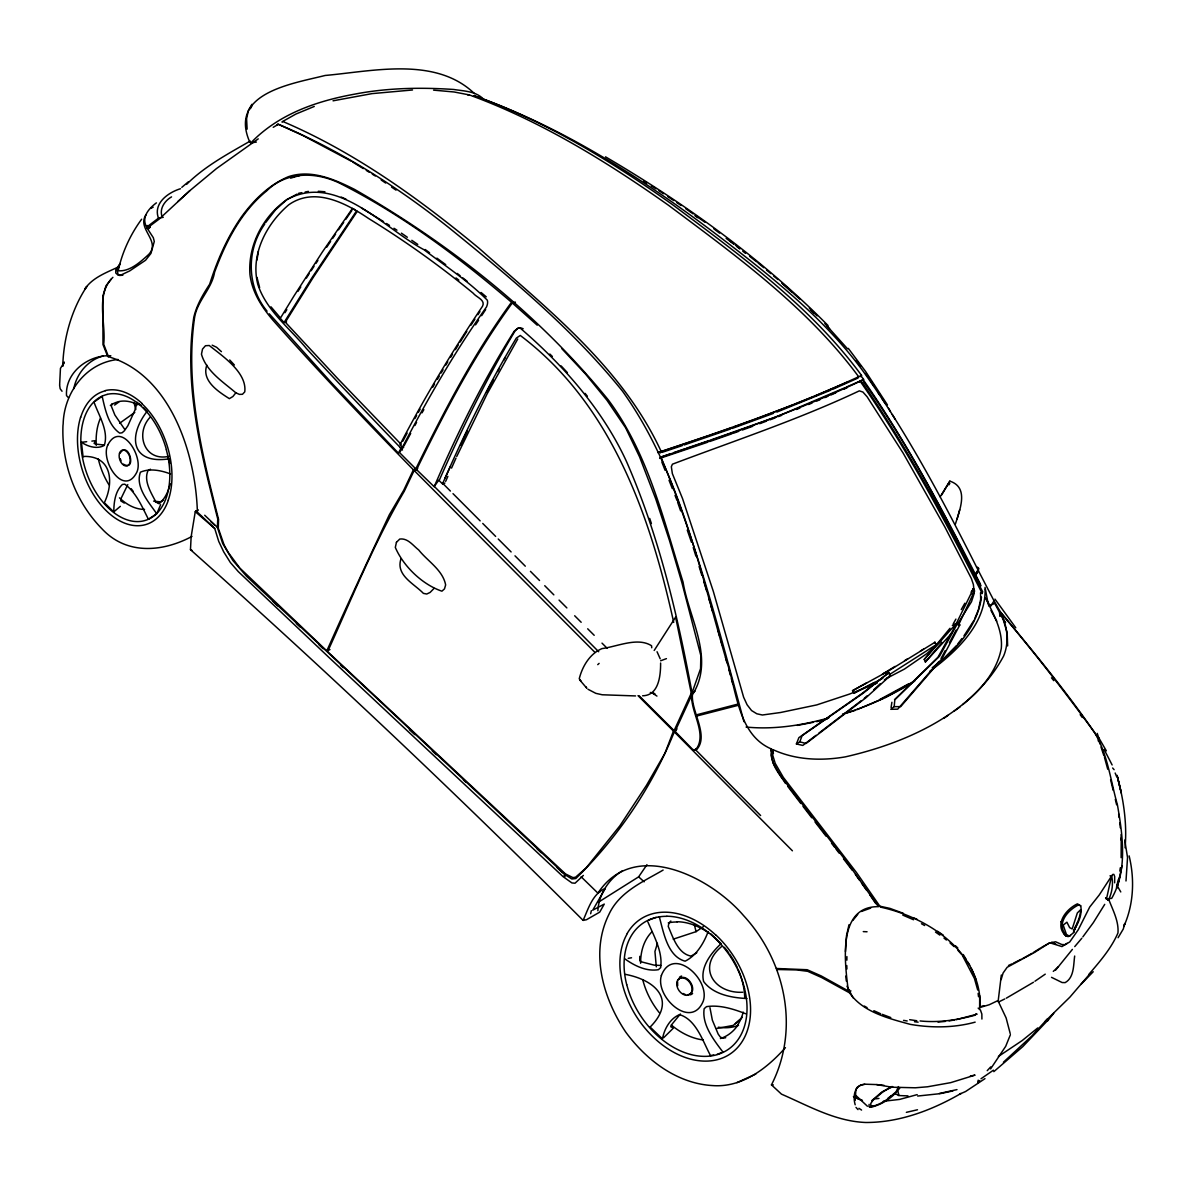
<?xml version="1.0" encoding="UTF-8"?>
<svg xmlns="http://www.w3.org/2000/svg" width="1192" height="1192" viewBox="0 0 1192 1192"><rect width="100%" height="100%" fill="white"/><g stroke="black" fill="none" stroke-linecap="round" stroke-linejoin="round"><path stroke-width="1.5" d="M676.341 730.323L674.285 731.903C652.322 786.526 617.888 837.425 575.796 878.549L571.832 878.981L565.336 874.898L246.52 576.228L232.842 560.478L222.71 543.597L217.421 527.385L217.749 518.982C201.061 453.705 183.628 384.971 193.789 317.296C196.65 305.197 202.893 294.498 209.658 284.247C217.197 260.348 227.329 237.044 241.767 216.467C253.926 199.854 269.213 184.715 288.464 176.669C311.082 169.085 334.445 179.321 354.531 189.394C450.144 244.181 538.546 314.092 608.218 399.812C648.061 453.169 663.512 519.593 683.061 582.113C689.095 619.02 715.245 658.744 692.418 694.817C691.092 711.013 708.972 735.494 697.007 749.172L695.413 749.634L760.615 815.537M846.871 960.171L846.916 956.595M141.639 219.224C130.45 234.362 122.046 252.555 118.202 270.748C129.764 271.88 140.641 261.763 148.806 254.343C161.129 240.948 136.618 228.79 145.931 214.903M660.621 663.02C660.651 675.491 658.893 695.517 642.622 695.785M1114.639 882.825L1114.669 876.448L1113.82 874.362L1112.613 874.481L1099.262 894.954L1089.726 907.008L1078.313 929.671L1069.701 941.993L1065.141 944.675L1061.819 944.526L1055.576 941.769L1049.243 943.066L1034.477 952.453L1007.151 967.293L1003.098 973.015L1001.116 979.645M845.486 951.588L846.499 935.72L849.002 924.739M984.979 1078.641L965.565 1091.529L959.59 1094.152L960.961 1093.481C932.025 1110.199 899.617 1122.551 865.809 1122.492C835.383 1121.344 808.727 1105.967 781.49 1094.152L771.462 1084.869C800.056 1028.86 785.439 960.916 743.48 915.501C711.088 877.625 635.932 838.602 599.054 891.467M1125.054 847.78C1127.23 823.419 1123.475 798.938 1117.053 775.456L1121.255 792.829L1117.053 775.456M1121.121 857.689L1121.225 837.976M898.485 1086.582L896.071 1091.842L887.012 1099.486A17.478 4.53 -34.7 0 1 872.693 1105.997L870.741 1105.386L870.831 1103.39L873.066 1100.156L882.214 1092.438A17.463 4.53 -34.7 0 1 892.763 1086.806M869.132 1104.358L868.968 1106.593L871.203 1107.189C882.616 1104.403 893.21 1097.236 900.005 1087.655M597.862 910.763C598.712 894.596 608.695 879.04 622.447 870.756M1002.606 617.232L999.686 614.536L1000.773 612.792C1007.344 626.098 1009.46 642.13 1003.604 656.062C972.717 713.531 906.248 743.018 845.292 756.875C821.288 761.018 795.66 760.064 773.25 749.768L772.759 755.311L775.202 763.357L783.338 777.378L856.571 872.648L880.471 907.112C928.181 917.453 982.297 952.795 980.048 1007.449L989.226 1004.752L998.24 1000.431L1001.325 975.056M979.63 1008.819L979.675 995.573M894.179 706.633L894.819 699.779L939.534 656.211L957.817 622.924L959.813 624.951L941.814 658.982L900.631 706.662L894.179 706.633L890.797 709.3L897.695 709.165L938.983 661.486M677.563 981.582L677.667 985.799M1074.677 956.044C1073.381 964.954 1074.275 977.559 1065.141 982.625L1062.117 982.536L1051.523 977.336M273.221 127.306L278.347 124.296C340.092 150.326 397.04 186.384 449.369 228.059C510.891 278.004 572.592 329.156 622.462 391.125C679.261 470.631 699.54 568.867 726.569 661.098C736.969 690.794 737.669 734.734 771.582 749.053L770.941 755.266L773.37 763.342L780.954 776.439L848.019 863.529L878.444 906.665C836.561 906.069 845.039 964.09 848.332 990.954C861.175 1011.784 888.159 1018.281 910.345 1024.375C931.772 1028.055 954.107 1027.906 975.16 1022.14M59.645 384.703L60.449 368.373L64.279 362.234M1122 865.839L1117.291 887.802M981.91 1019.056L981.85 1014.064L980.509 1010.235L978.155 1008.119M137.14 402.255L134.964 410.063L127.827 425.812L124.415 430.759L122.106 432.785L119.692 433.113C108.234 425.216 105.149 409.214 102.154 396.325L95.33 401.123M1119.824 871.099L1120.316 867.776M198.364 509.952L195.265 511.666L191.152 536.638L190.467 549.676C324.88 669.278 455.865 793.261 583.111 920.388L586.494 919.717L599.71 912.133L604.269 904.087L592.722 910.196L605.268 888.442C592.454 893.836 588.267 908.989 583.111 920.388M891.065 707.541L891.899 702.282M1125.993 880.977L1127.543 857.45L1124.712 840.062M256.95 260.05L258.411 251.333M1111.168 877.848L1106.429 899.2M975.354 575.721L978.87 568.659M401.019 558.75C395.386 575.2 413.982 583.573 423.398 593.378L426.751 594.018L430.088 592.439L434.052 588.401M206.842 365.154C201.225 380.755 218.553 391.766 229.356 398.649L232.902 396.519L235.837 392.824L239.413 394.388L242.453 394.299L244.762 391.87C247.161 372.545 222.651 356.214 209.27 345.501L205.471 345.725L202.521 349.077L201.463 354.188C206.201 371.263 223.008 381.812 235.792 392.779M73.785 388.726C76.675 373.618 87.925 359.939 103.108 356.021M985.069 587.373C986.887 623.476 956.55 651.562 929.834 671.26M1010.399 1034.716L1005.705 1046.308L990.582 1068.926M590.651 913.742L591.351 910.643M955.477 523.854C959.56 510.25 969.483 487.513 949.845 481.136L940.175 496.781M981.478 597.088C977.693 624.966 958.219 647.48 937.121 664.689M564.129 875.926L564.546 874.168M708.137 931.652C703.816 943.17 696.5 955.537 685.132 961.184C667.46 956.461 663.542 932.174 659.265 916.633M564.889 876.656L565.336 874.898M1118.96 879.532L1119.809 876.165M1116.576 886.505L1118.379 879.472M1105.61 897.859L1108.337 900.154C1112.047 893.061 1113.507 883.838 1111.629 875.882L1109.99 875.837M956.997 519.369L959.679 509.789M1073.664 932.472C1075.706 924.739 1080.548 918.108 1080.563 909.764L1077.33 912.953L1072.189 928.926L1069.671 927.674L1066.9 922.191L1063.204 925.141L1066.423 934.424L1069.462 936.256L1073.664 932.472L1075.497 926.72L1073.471 931.027C1078.075 923.577 1082.515 914.8 1080.712 905.831L1077.434 903.834C1066.006 909.153 1053.832 924.619 1065.767 935.869L1068.181 936.629L1070.401 935.377M639.791 956.342L639.746 960.692L642.175 962.048L654.214 965.148L660.904 965.475M657.433 943.319L654.944 951.484L656.3 966.831M326.802 650.892C346.812 605.774 368.045 559.972 389.307 514.825L403.745 490.24L413.4 469.812L415.814 468.888C444.005 411.419 473.597 353.964 511.517 302.261C458.801 257.07 402.553 215.081 340.495 183.598C316.58 171.618 286.587 171.067 266.621 190.944C241.067 211.669 225.69 241.946 214.575 272.268C211.684 289.298 197.023 300.831 194.505 318.07C184.849 385.672 202.059 454.152 218.553 519.369L218.285 528.205L224.096 544.923L228.223 552.432L239.756 568.003L326.802 650.892L329.975 649.58M1116.487 887.772L1118.528 881.216M112.137 403.641L111.318 406.129L114.864 415.01L124.683 429.314M676.147 729.593L673.465 731.083L664.972 753.21L646.526 785.26L619.885 825.788L586.091 867.97L575.557 877.223L572.935 877.595L565.47 873.9L327.606 651.666C351.893 598.309 374.228 542.42 404.207 491.372L414.145 470.467L416.574 469.648C444.571 412.06 474.476 354.724 512.292 302.962L515.406 302.127M799.802 741.826L802.097 735.673L863.515 692.954L888.979 672.512L890.454 675.551L866.092 697.618L806.03 743.48L799.802 741.826L796.405 743.942L802.812 745.432L815.984 735.345M796.405 743.942L798.893 737.639L861.667 693.789L888.979 672.512M1064.292 934.394L1066.05 935.184C1055.948 923.547 1067.808 910.137 1078.522 904.937L1080.712 905.831M695.01 691.256L692.045 692.85L700.568 668.652L700.851 655.6L681.854 582.53L669.546 540.736L655.734 498.927L639.582 456.894L625.681 427.898L607.011 400.348L585.466 373.975L561.983 348.854M974.728 618.678L978.423 609.738L980.673 599.323L980.569 592.558M157.404 512.277L160.622 504.693M1075.661 926.989L1077.628 922.474M1108.337 900.154L1108.947 898.738M523.154 328.724L520.442 327.785L517.715 328.456L515.182 330.72C486.366 378.832 461.617 429.269 439.118 480.614L442.53 483.848C464.344 433.933 488.228 384.822 516.33 338.096L520.278 335.459C611.213 404.013 650.087 515.093 673.703 622.403M445.674 481.345L447.879 476.368M451.559 468.083L455.985 458.13M639.076 695.741L674.106 730.636L691.285 693.178L694.191 691.613M63.623 363.545L62.759 366.257C63.519 338.305 71.356 309.86 86.807 286.512L84.9 288.941C92.723 277.334 106.818 272.506 118.917 266.665M444.988 478.29L450.412 466.638M456.73 456.462L487.051 394.001L517.73 339.035M958.591 624.921L974.534 591.008L973.491 588.639L971.107 592.096M460.455 445.331L467.368 430.908M118.127 267.827L119.692 264.594M120.273 452.945C128.736 440.295 137.154 472.181 123.372 464.15M949.845 481.136L941.695 494.903M118.783 266.978L117.174 270.256L118.172 274.756M951.588 633.339L925.364 661.977L924.247 659.444L956.446 623.327L973.491 588.639M660.383 452.93L661.143 451.425C622.239 367.24 547.083 308.639 479.303 248.502C419.212 198.751 355.201 152.442 283.115 121.614L281.938 122.046M250.365 108.74L251.914 105.835M402.881 441.144L407.142 433.083M486.56 392.317L493.369 379.533M497.63 371.546L499.329 368.343M941.039 658.505L945.226 650.608M949.428 642.726L956.133 630.106M403.969 445.987L410.689 433.411M414.876 425.544L416.559 422.4M972.21 594.585L974.534 591.008M403.671 447.447L401.004 448.311L398.396 453.109L332.017 383.377L269.288 313.809M860.833 376.702L861.548 375.405C810.858 306.418 740.59 255.52 672.705 204.786C611.213 161.054 546.085 121.39 474.729 95.956L473.537 96.343M957.817 622.924L956.669 623.356L937.94 657.284L894.522 699.719M953.227 623.863L955.909 619.095M961.274 609.574L964.849 603.212M414.846 418.63L416.619 415.501M418.377 412.372L420.135 409.258M251.899 104.33L248.398 110.484L246.595 118.783L247.117 129.138M422.013 412.834L423.845 409.646M503.635 360.386L505.438 357.242M1104.716 904.356L1093.347 922.623L1082.843 936.897M773.25 749.768C767.901 761.807 779.538 773.742 785.513 783.472M264.713 224.156C246.193 249.903 246.61 286.557 267.038 311.157M771.582 749.053L770.717 750.543L773.459 753.195M948.951 484.861L949.845 483.326M974.117 620.168L963.97 635.828M432.651 387.296L434.544 384.122M437.375 379.354L439.267 376.165M441.159 372.977L443.052 369.803M445.882 365.02L447.775 361.846M1118.081 937.731L1123.281 929.015L1124.771 923.502L1123.773 926.542C1133.726 904.475 1134.784 879.234 1129.122 855.871M284.962 312.721L286.81 309.652M355.305 209.956L352.474 208.406L322.436 251.914L293.902 296.093L280.299 318.339L284.054 322.525L311.976 277.751L356.706 210.716M450.636 357.272L452.543 354.218M455.389 349.643L458.25 345.069M460.157 342.03L466.832 331.346M654.184 650.474L675.611 617.143L691.285 693.178M297.955 291.37L300.771 286.944M306.389 278.079L309.205 273.653M974.862 574.887L978.021 569.94L978.409 567.779L976.591 566.975M975.667 575.229L978.483 570.864C944.034 502.383 908.185 434.29 863.529 371.8C832.329 328.962 792.099 293.902 750.871 261.063C666.552 194.549 576.66 132.133 474.729 95.956L474.088 95.926M978.483 570.864L994.053 600.887L990.314 606.698L986.544 599.323M852.816 920.462L857.778 914.309M999.835 616.398L1000.267 611.645L994.053 600.887M311.142 270.718L314.032 266.323M315.954 263.387L317.892 260.452M475.548 324.85L478.588 320.261M481.628 315.671L485.665 309.562M470.87 325.282L474.908 319.203M477.932 314.658L479.944 311.619M127.782 484.608L121.003 498.584L120.794 500.878L124.251 503.054M326.653 247.28L330.601 241.455M332.583 238.534L335.563 234.168M357.019 211.684L313.258 277.378L285.32 322.212L337.664 378.549L401.168 444.378M598.175 902.329L638.629 876.865L646.958 864.677M338.528 229.803L343.654 222.397M345.71 219.432L351.863 210.537M1072.383 949.383L1055.65 970.079M957.742 643.993L961.899 638.554M583.38 875.42L575.036 883.212L571.922 882.944L563.011 876.597L328.739 657.239L238.281 571.594L230.354 562.505L223.664 551.792L218.732 541.406L214.709 528.443L195.89 510.742M265.548 222.71L275.546 209.822L286.989 199.481L297.166 194.058M1058.421 966.682L1053.296 971.376M186.563 184.387C204.815 166.18 228.104 153.783 250.275 141.029M1088.743 975.145L1069.894 997.138L1045.25 1021.276M1047.381 1021.157L1053.743 1013.289M1098.115 740.813L1099.247 739.442L1097.236 733.378M976.054 1013.796L974.847 1015.271C957.072 1020.069 938.491 1022.855 920.075 1020.948M924.247 659.444L949.994 628.288M1074.737 946.612L1081.785 938.283M925.364 661.977L941.904 642.533M63.087 363.635L64.144 362.413M1047.53 1018.788L1032.063 1035.729L1003.411 1062.236M1047.932 1020.173L1022.811 1046.606L993.815 1071.653M670.828 921.014L668.831 923.279L668.25 926.452C672.973 937.255 677.965 953.749 691.077 956.103L696.798 952.751M678.293 979.764C686.726 970.124 700.33 992.847 687.248 994.858M120.317 263.298L115.788 269.839L115.773 273.013L118.038 275.069L121.45 274.801L129.69 270.912L145.558 260.258L150.937 253.434L154.29 241.469L153.321 237.7L147.093 228.134L159.236 219.03L189.871 190.631L216.527 168.534L258.247 138.868M958.517 622.552L971.495 601.722L974.266 593.169L973.387 584.527L971.376 578.537L944.869 526.983L903.149 453.124L867.135 396.787L862.919 392.049L859.313 390.857C798.759 419.495 734.779 440.578 672.422 464.195L671.334 466.757L672.362 473.626L682.554 498.628L713.308 591.321L743.629 697.245L747.086 704.755L751.556 710.551L756.831 713.784L762.373 715.006L780.581 712.503L816.699 704.919L849.36 694.131L877.223 683.091M987.229 1070.669L990.716 1066.885M1093.228 971.748L1080.876 984.443M979.72 1080.578L977.857 1082.708L978.185 1080.176M1088.922 974.266C1099.858 961.557 1111.272 948.445 1117.962 932.949C1118.886 921.639 1113.298 911.046 1109.29 900.809L1105.669 898.187M785.439 1047.634C767.022 1068.345 742.169 1087.73 712.816 1085.599C676.907 1083.617 646.288 1060.09 625.651 1031.974C603.077 998.255 589.891 952.825 608.859 914.547C619.169 891.929 642.92 881.871 663.125 870.071M956.714 645.364L943.617 658.654L932.233 667.729M156.39 202.864C148.896 208.436 140.939 217.376 146.705 227.091L150.147 226.42M663.691 1037.696L673.45 1028.04L670.753 1026.744L671.603 1024.718L680.409 1013.975M112.897 277.334C95.107 294.454 106.133 322.615 103.704 344.25L108.472 356.706M871.799 1100.618L881.886 1091.991L892.182 1086.478M111.333 279.032L105.969 285.797L102.84 296.152L102.989 344.607L107.727 356.512C170.352 374.273 195.577 453.243 197.38 511.696M597.743 664.644L599.114 663.378M864.289 698.378L866.971 695.919M873.676 689.781L880.381 683.657M884.404 679.976L890.454 675.551M177.802 201.567L189.871 190.631M941.412 640.551L926.586 653.842L904.445 669.07L886.848 678.263M742.318 1017.342L733.318 1025.373L716.526 1028.547M735.375 1023.809L740.515 1019.22M962.719 704.576C980.554 690.213 996.959 671.468 1001.31 648.344C1002.889 629.868 993.13 613.463 985.248 597.52M277.706 124.236L277.125 124.743L278.347 124.296L302.842 135.471L351.342 161.203M181.81 187.338L188.485 181.706M120.347 506.347L113.821 511.83C113.821 502.368 115.207 491.238 122.404 484.444L124.758 484.19C136.186 492.385 142.116 506.943 148.404 519.235L156.748 513.782C148.732 502.219 135.009 486.858 140.418 472.181C149.775 468.024 161.278 470.438 170.501 473.939M1037.755 1027.951L1022.17 1040.571L998.389 1056.47M849.538 989.941L848.332 990.954L821.213 975.935L807.148 969.722L776.379 968.485M850.909 990.88L848.928 992.519L821.616 977.529L807.714 971.316L796.748 969.93L776.722 969.498M721.324 946.791C696.575 967.606 714.425 993.741 742.72 992.251M146.705 227.091L158.476 218.166L163.259 217.302M150.326 417.036C134.994 432.756 143.755 461.647 168.638 456.387M474.55 93.676C435.646 56.218 373.185 71.162 325.148 75.468C292.874 83.634 228.164 92.872 249.724 141.952L250.841 142.876C278.228 114.372 316.089 101.156 354.322 94.213C386.998 87.865 420.582 87.254 453.72 89.474C463.882 91.099 475.668 91.114 483.386 99.025M818.904 733.11L861.369 700.613M858.806 382.111L863.023 379.488C908.081 444.139 944.794 514.05 980.42 584.199M888.04 1098.19L890.99 1095.969M114.596 405.086L118.813 402.017M468.098 95.345L469.38 94.928C541.019 121.167 606.385 161.456 668.474 205.262C736.805 256.265 807.506 307.447 858.657 376.732L857.972 378.058L832.493 389.412M119.662 423.22L134.8 412.387M993.428 1070.178L981.016 1078.745M943.751 718.404L948.191 715.274M954.122 711.102L960.037 706.916M1067.138 943.289L1061.983 946.597L1049.884 942.798L1041.808 947.223M1034.939 981.239L1045.25 974.147M915.128 680.617L885.03 697.707M673.242 939.162L696.068 931.652L703.34 926.661M438.76 480.197L434.305 486.41L598.697 651.741M889.172 674.776L936.405 644.574L934.588 642.428L936.405 644.574M171.544 196.874C164.734 200.688 159.072 208.898 162.157 216.855M1033.464 982.268L1006.301 998.181M980.599 593.303L982.744 591.962C945.837 519.459 907.44 447.417 860.862 380.561M1033.464 952.453L1040.422 948.087M882.81 678.263L853.8 693.282L852.533 690.69L886.043 672.407L935.198 642.13M600.112 891.661L597.848 893.061L581.13 876.776M895.058 666.432L882.408 674.121L886.043 672.407M904.534 660.681L907.708 658.759M920.358 651.07L923.517 649.148M895.639 1094.062L898.902 1095.18L897.919 1091.365M694.161 750.051L695.964 749.53C707.616 734.108 690.54 712.19 691.718 695.219L675.044 731.411L692.507 749.261L694.161 750.051L697.082 748.397M908.84 683.731L879.651 699.555M913.683 681.913C891.407 695.457 867.657 706.767 842.58 714.038M150.445 469.231L148.031 470.602C143.323 480.883 151.235 492.922 155.914 502.026L158.491 503.337M861.369 911.463L870.682 908.125M282.489 121.569L295.854 114.074L314.271 106.446M674.106 730.636L677.041 728.997M852.533 690.69L866.688 682.837M1022.84 958.442L1032.063 953.332M290.625 178.159L302.127 174.762M853.8 693.282L874.466 682.45M952.333 625.442L956.446 623.327M163.528 500.148L160.249 501.832L153.604 501.102M1013.394 963.196L1021.276 959.232M998.434 1002.07L1004.722 998.971M180.469 188.723C168.087 192.523 152.948 203.37 158.476 218.166M150.743 208.332L153.142 207.199M1008.477 965.49L1011.755 963.956M666.432 658.64L660.636 660.77M648.597 920.105L656.107 917.378M861.548 375.405C795.794 406.07 727.045 429.656 658.237 452.394M736.909 1082.649L755.817 1074.052M844.532 387.907L776.767 416.723L711.028 439.893M831.092 394.91L835.875 392.764M843.876 389.188L847.065 387.758M846.082 387.221L860.058 381.053C906.829 448.252 945.196 520.755 982.283 593.601M846.931 382.289L815.224 395.923M816.848 401.019L820.007 399.663M824.76 397.621L827.918 396.265M857.018 709.612L883.376 698.408M830.899 390.112L776.826 412.089M796.465 409.467L799.907 408.051M808.519 404.505L811.961 403.09M988.555 605.938L994.724 603.435L1002.949 618.633L1007.166 632.803L1007.642 645.885M794.781 404.222L813.659 396.578M778.465 416.589L781.714 415.308M793.157 404.848L754.625 419.495M716.973 1054.428L721.473 1052.7M759.706 423.696L766.59 421.104M770.032 419.822L775.202 417.885M192.031 536.4C162.589 552.105 126.576 555.353 101.916 528.756C75.305 501.653 61.492 463.375 62.967 425.589L63.161 423.86C63.981 392.764 85.884 362.711 118.097 359.477M773.474 413.356L732.186 428.435M959.813 624.951L958.651 625.368L956.669 623.356M733.78 426.974L752.897 420.12M733.661 433.158L738.876 431.28M742.363 430.014L752.808 426.259M417.736 468.262L413.4 469.812C365.735 420.836 318.353 371.487 273.043 320.32C261.838 307.178 251.989 292.055 249.947 274.518C247.802 245.448 262.881 216.571 286.467 199.898C336.517 171.842 383.496 228.343 424.054 249.754C445.346 266.069 468.59 281.178 487.334 300.22C488.02 302.515 487.394 304.869 486.47 307C453.824 353.249 425.455 402.375 399.648 452.707L415.814 468.888M442.53 483.848L444.929 483.013M709.821 435.333L732.052 427.6M709.657 441.532L731.918 433.784M730.458 429.031L684.074 444.988M661.709 456.804L670.366 453.794M673.54 452.707L684.625 448.863M977.142 1014.139L956.356 1019.637M708.122 435.929L658.029 452.737M686.205 448.311L709.374 440.444M707.944 442.128L659.653 458.413M662.067 452.364L682.36 445.57M660.189 457.356C729.176 434.529 798.089 410.808 863.783 379.518L860.952 375.838M917.184 1094.629L899.647 1099.411L883.332 1101.274M981.463 1006.406L983.832 1005.646M827.233 719.014L816.684 721.667M846.573 713.039L855.379 710.313M169.1 458.845C131.85 464.522 127.276 436.913 147.018 411.419L143.427 407.649M956.982 1089.607L939.281 1093.496M828.783 717.912C801.992 725.377 773.906 729.802 746.088 727.045M864.781 1084.318C854.143 1084.839 852.772 1096.729 855.186 1104.79M150.296 227.314L147.093 228.134L149.626 227.657M738.161 704.025L696.247 714.902M738.489 705.247L696.471 716.094M284.054 322.525L286.572 321.915M869.743 1106.966L874.272 1105.878M110.841 355.767C88.774 354.531 65.038 372.276 66.514 395.565L68.51 397.785M906.367 1112.345L917.482 1109.767M952.855 1090.933L940.22 1093.645L917.676 1096.044M333.045 100.813L372.083 93.617L412.521 89.981M293.47 176.625L301.77 174.881M970.318 1076.078L975.056 1075.11L950.68 1082.649L927.495 1086.791L915.322 1087.789L891.959 1087.223L876.671 1084.586L864.826 1084.184L860.773 1085.078L857.435 1087.059L855.916 1089.413L855.186 1100.365M298.626 193.283L301.874 192.657M305.137 192.031L308.385 191.39M797.403 725.392L813.182 722.337M628.229 958.338L631.537 957.772M725.719 1037.711L722.873 1038.202L720.251 1037.01L718.18 1034.09L712.354 1020.158L709.955 1007.672M949.085 1020.903L954.539 1019.95M713.74 1054.995L710.492 1055.546C702.744 1041.272 696.337 1019.756 679.559 1014.63C670.023 1018.504 664.168 1029.173 662.469 1038.902L650.132 1027.057C676.952 1000.177 655.615 980.107 625.428 974.371M250.841 142.876L256.355 142.057M875.673 1098.83L878.951 1098.428M86.703 441.696L81.548 442.292C87.806 446.657 97.222 449.414 104.285 445.435C108.964 431.221 98.847 415.621 94.064 402.285M91.858 441.1L95.3 440.712L94.138 443.469L95.703 444.109L104.315 445.003M746.937 998.509C731.754 997.838 713.188 994.486 703.623 981.508C700.002 967.204 711.177 952.825 721.115 943.677L710.849 933.887M938.029 1022.095L945.42 1021.395M1109.558 898.559L1111.674 898.381C1127.781 870.562 1122.7 835.145 1117.44 804.958C1110.572 780.596 1107.726 754.044 1094.331 732.201C1064.531 691.42 1033.419 651.234 1000.773 612.792M119.438 275.471L122.85 275.203M771.462 1084.869L773.295 1084.869M635.559 695.934L602.228 694.772L595.836 693.342L587.984 689.259M898.291 1095.537L907.976 1095.895M863.276 931.608L867.061 931.772M318.294 191.271L324.939 191.778M433.575 90.13L454.092 91.978L469.38 94.928M1065.767 935.869L1069.462 936.256M876.671 1084.586L884.091 1085.376M914.487 1021.753L918.138 1022.155M909.69 1019.696L916.752 1020.724M903.566 1020.382L907.187 1020.963M878.236 905.846L889.992 908.408L903.462 913.37M650.31 692.463L654.915 693.804L651.726 692.641L656.941 696.083M882.289 1014.362L890.782 1017.566M1060.835 921.639L1062.161 922.206M1051.687 942.276L1055.799 944.064M902.776 915.098L913.549 919.747M341.195 197.082L346.038 199.183M914.115 918.049L917.169 919.39M873.84 1010.682L880.59 1013.736M212.176 345.173L216.586 347.274L221.429 351.67M683.165 993.517L685.221 994.486M190.467 549.676L192.106 550.466M855.334 1097.743L862.427 1100.574L853.412 1096.58M921.461 923.74L924.679 925.528M746.028 1013.871C733.691 1009.088 719.864 1004.603 706.513 1006.644L704.159 1008.715C701.745 1024.747 713.755 1039.901 722.963 1052.119M864.319 1006.048L867.076 1007.627M361.474 207.974L383.526 221.593M605.521 156.837C685.892 204.085 762.388 259.156 828.067 325.565M352.832 162.127L363.307 168.594M366.302 170.426L369.296 172.274M372.291 174.121L375.286 175.969M643.65 181.124L646.735 183.046M651.368 185.922L656.017 188.813M386.521 223.5L389.501 225.407M393.971 228.268L396.951 230.16M858.925 1108.322L861.563 1110.065M659.027 190.75L663.467 193.715M667.893 196.665L673.793 200.599M676.743 202.58L681.168 205.531M937.568 931.295L943.349 935.228M381.202 180.022L385.657 183.046M391.572 187.099L396.012 190.124M401.421 233.155L407.351 237.253M411.806 240.322L417.751 244.405M935.497 932.084L939.847 935.109M685.638 208.63L693.118 213.904M696.113 216.02L705.098 222.353M694.832 215.588L697.827 217.704M425.172 249.515L429.582 252.749M436.898 258.142L445.704 264.624M726.137 238.355L733.557 243.883M713.844 228.819L719.596 233.17M729.668 240.784L733.974 244.047M456 277.93L458.845 280.12M735.389 245.165L739.651 248.502M749.574 256.295L756.667 261.868M737.058 246.729L739.889 248.934M742.705 251.154L745.536 253.375M457.236 273.43L460.067 275.68M462.898 277.93L467.16 281.312M943.975 938.089L946.403 940.026M138.406 403.283L140.954 405.355M214.709 528.443L195.265 511.666M758.082 262.97L763.744 267.708M766.56 270.077L770.807 273.624M773.638 275.978L777.869 279.524M481.076 292.487L486.247 296.838M112.599 510.787L104.345 502.711C113.791 483.073 112.406 456.402 84.677 456.387L83.082 456.894L81.652 444.095M624.936 958.904C634.367 965.714 646.541 971.748 658.446 969.677L660.666 967.606C662.946 951.827 653.842 936.078 647.852 921.818M651.741 647.792L651.562 645.751C637.571 636.841 617.396 646.586 602.005 648.582C589.727 653.797 582.366 666.388 579.237 678.769L580.996 681.034M403.134 447.566L399.946 444.765C424.739 397.025 452.513 350.85 482.537 306.225C485.785 299.922 476.13 297.151 473.239 293.247C440.042 265.92 404.997 240.873 368.373 218.36C345.769 202.998 314.569 186.578 288.747 204.8C266.352 223.828 250.111 254.76 257.859 284.56C266.486 310.695 289.507 327.994 306.418 348.511C337.545 382.14 369.192 415.308 401.004 448.311M512.292 302.962L537.249 325.192M638.629 876.865L644.172 881.812M950.024 942.947L954.136 946.657M782.116 283.07L799.951 299.252M782.161 283.368L791.726 292.055M1000.267 611.645C1034.462 653.097 1069.194 694.757 1099.247 739.442M955.477 945.792L957.832 947.998M432.279 750.96L436.347 754.745M463.39 779.911L466.102 782.429M855.841 1095.433L867.433 1106.251M272.521 600.991L277.796 605.938M340.599 665.151L343.311 667.699M409.392 729.593L414.771 734.615M210.746 521.589L214.59 525.21M537.16 848.898L541.168 852.667M557.215 867.776L562.549 872.812M296.376 623.431L300.384 627.216M319.069 644.887L323.077 648.672M999.403 612.986L1002.591 616.026M217.421 527.385L204.711 515.242M416.574 469.648L434.186 486.723C457.266 433.158 483.132 380.65 514.184 331.227L517.969 328.158L520.338 328.217C563.533 365.437 602.541 409.497 626.59 461.721C658.789 535.417 677.399 614.044 692.045 692.85M549.855 354.039L552.343 356.468M809.323 308.102L817.101 315.865M824.879 323.613L847.557 348.839M810.545 309.607L814.419 313.466M638.003 695.636L673.465 731.083M442.664 483.282L450.412 491.059M453.005 493.652L480.152 520.859M482.745 523.452L495.648 536.415M574.678 615.757L581.174 622.269M587.686 628.795L594.197 635.306M602.005 643.129L607.205 648.344M414.145 470.467L594.748 652.188M498.226 538.993L511.115 551.941M514.989 555.83L525.299 566.185M530.455 571.355L539.544 580.489M544.744 585.704L553.848 594.853M559.063 600.083L566.87 607.92M792.412 850.805L674.285 731.903M399.901 447.373L402.464 450.025M561.119 365.899L567.392 372.619M229.728 359.984L234.392 365.005M657.045 651.741L660.189 658.789M855.99 1107.383L858.002 1109.618M827.308 326.355L829.677 329.022M957.966 950.367L961.244 954.077M1112.643 767.991L1114.118 769.689M1002.487 618.618L1005.631 622.298M270.986 306.836L280.105 317.534M579.804 680.021L586.419 687.784M1051.478 677.801L1053.773 680.647M585.093 393.375L587.358 396.191M811.752 817.757L802.991 806.358M815.045 822.003L826.026 836.158M831.509 843.221L834.817 847.467M131.15 488.69L133.251 491.432M787.703 786.333L800.815 803.497M835.89 848.883L839.153 853.144M843.489 858.821L852.176 870.16M62.044 391.244L60.151 388.726L59.6 385.061M856.243 360.416L860.594 366.197M856.065 360.535L858.24 363.426M848.317 348.392L865.66 371.546L887.474 404.952M1080.161 714.634L1082.321 717.524M994.977 599.114L1015.778 627.797M1120.778 891.944L1118.007 887.191M855.424 874.421L859.492 880.173M861.533 883.048L866.629 890.26M869.683 894.581L875.777 903.581M863.589 381.738C899.692 432.398 929.805 486.962 958.293 542.166M1104.135 749.485L1112.121 764.951M853.055 997.808L846.991 986.201M865.75 373.603L867.731 376.612M870.696 381.142L873.662 385.657M877.625 391.691L879.607 394.701M881.573 397.711L884.553 402.225M865.928 373.498L868.894 378.028M870.875 381.053L874.824 387.087M877.789 391.617L879.771 394.627M881.752 397.651L885.701 403.686M963.225 954.524L965.997 959.128M967.844 962.197L969.692 965.267M888.562 408.305L890.424 411.404M892.287 414.518L895.088 419.167M962.331 955.313L974.43 978.483L977.723 990.06M1098.607 737.476L1106.34 750.856M975.741 576.436L981.031 585.779M990.999 610.498L996.736 621.121M959.113 543.805L974.028 573.248M998.062 1000.893L1006.122 1017.938L1010.205 1033.553M586.24 687.009L586.807 688.246M972.896 588.923L973.983 591.336M971.257 968.336L975.771 979.064M1115.161 773.012L1116.561 776.469M660.83 456.864C696.664 542.375 719.7 632.401 743.957 721.667M661.903 462.243L665.106 470.333M669.025 480.227L672.362 488.66M675.03 495.395L677.026 500.461M147.346 225.511L148.627 228.879M120.303 458.786L121.062 460.857M677.622 502.204L680.647 510.921M687.263 530.097L691.479 542.3M649.685 518.401L651.413 523.556M1101.006 747.012L1103.896 755.698M1098.443 739.219L1099.993 743.897M693.222 547.515L695.904 556.157M699.123 566.528L701.79 575.17M703.936 582.083L706.618 590.725M708.659 597.684L710.149 602.899M711.147 606.385L712.652 611.615M718.135 630.762L719.64 635.992M1104.477 757.427L1107.741 769.242M720.638 639.478L722.099 644.827M725.511 657.328L726.986 662.678M728.938 669.815L730.398 675.179M731.366 678.74L732.842 684.104M133.891 402.404L135.828 409.512M1110.586 779.687L1113.194 790.4M256.965 277.349L259.632 287.585M694.37 924.783L696.068 931.652M1115.31 799.385L1116.621 804.749M985.382 589.057L988.228 604.255M169.324 460.38L169.756 463.435M1118.647 814.002L1119.124 817.503M845.709 976.084L846.35 981.135M978.125 993.398L978.543 996.736M1119.839 822.733L1120.301 827.814M846.797 965.535L846.901 969.007M1121.106 834.579L1121.195 840.151M80.639 417.483A69.836 44.119 71.9 0 1 105.418 390.827M141.833 403.686A69.836 44.119 71.9 0 1 168.236 500.223M105.403 390.544A69.851 44.119 71.9 0 1 142.027 403.432M80.609 417.185A69.836 44.119 71.9 0 0 81.369 466.772A69.836 44.119 71.9 0 0 106.684 511.144A69.836 44.119 71.9 0 0 168.34 500.208M144.53 509.357A55.622 35.298 71.9 0 1 119.468 497.839M170.203 483.758A55.622 35.298 71.9 0 1 159.043 503.858M166.299 449.771A65.709 41.526 71.9 0 1 156.897 513.32A65.709 41.526 71.9 0 1 108.308 507.881A65.709 41.526 71.9 0 1 84.468 466.102A65.709 41.526 71.9 0 1 107.116 394.463M107.146 394.373A65.724 41.526 71.9 0 1 166.373 449.593M118.664 401.63A55.637 35.298 71.9 0 1 137.885 404.788M98.325 459.009A55.622 35.298 71.9 0 0 99.189 462.392A55.622 35.298 71.9 0 0 108.949 484.772M96.284 445.331A55.622 35.298 71.9 0 1 100.486 418.109M110.349 405.444A55.622 35.298 71.9 0 1 118.649 401.704M158.521 502.681A55.115 35.298 72 0 1 155.288 501.847M715.721 934.856A80.713 57.007 56.4 0 1 747.965 989.211A80.713 57.007 56.4 0 1 741.96 1041.853A80.713 57.007 56.4 0 1 702.222 1061.014A80.713 56.992 56.4 0 1 653.216 1037.055A80.713 56.992 56.4 0 1 627.26 933.679M627.201 933.455A80.713 56.992 56.4 0 1 715.543 934.856M659.265 1012.649A64.234 45.534 56.4 0 1 642.726 979.63M640.596 963.255A64.234 45.534 56.4 0 1 651.994 931.757M668.265 922.876A64.234 45.534 56.4 0 1 677.101 921.997M626.679 984.562A75.93 53.64 56.4 0 1 666.879 916.32M666.924 916.231A75.945 53.64 56.4 0 1 744.553 988.6M677.116 921.744A64.249 45.549 56.4 0 1 708.495 932.785M724.363 947.297A64.249 45.549 56.4 0 1 728.684 952.825M729.668 954.196A64.249 45.549 56.4 0 1 737.282 967.472M738.042 969.141A64.249 45.549 56.4 0 1 744.717 997.913M743.197 1012.127A64.249 45.549 56.4 0 1 737.937 1024.524M626.769 984.652A75.93 53.64 56.4 0 0 701.671 1056.276A75.945 53.64 56.4 0 0 744.583 988.764M703.235 1039.975A64.234 45.534 56.4 0 1 671.334 1025.031M738.533 1025.343A63.563 45.43 56.2 0 1 718.329 1027.191M738.057 1024.762A64.249 45.549 56.4 0 1 720.4 1038.545M679.395 977.395A10.46 7.39 56.4 0 1 681.63 976.054M692.597 993.472A10.46 7.39 56.4 0 1 690.347 994.813M661.396 975.428C654.661 996.929 691.494 1030.544 703.325 1000.937C710.387 979.303 672.988 945.39 661.396 975.428M107.727 445.137C100.217 460.633 123.625 497.585 136.678 472.494C144.47 456.894 120.615 419.584 107.727 445.137M396.444 542.285L395.312 547.426C403.492 566.483 422.534 584.631 441.919 591.187L444.497 588.863L445.644 584.914C442.798 570 427.615 561.208 418.705 549.974C413.058 545.623 407.843 537.89 399.767 539.052L396.444 542.285M119.513 453.169A8.24 5.2 71.9 0 0 125.488 465.953A8.24 5.2 71.9 0 0 129.064 454.957A8.24 5.2 71.9 0 0 119.513 453.169M676.713 983.996A9.521 6.72 56.4 0 0 688.35 995.111A9.521 6.72 56.4 0 0 688.127 980.614A9.521 6.72 56.4 0 0 676.713 983.996"/></g></svg>
